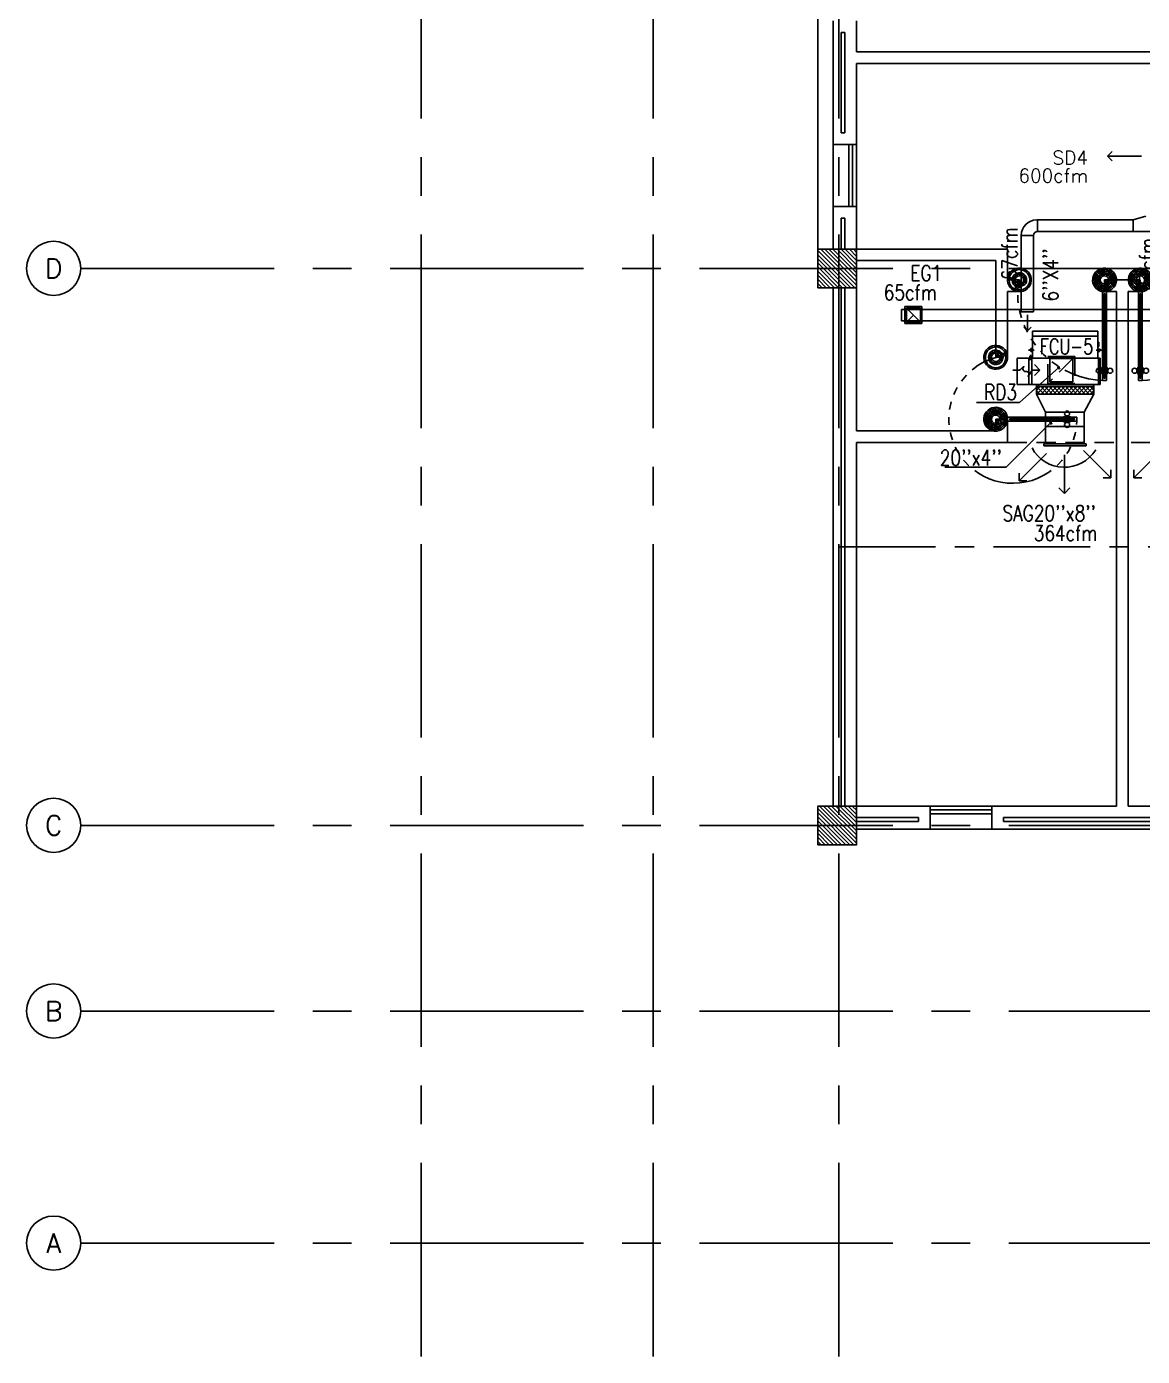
# Model space of a CAD drawing. Extents: x 417866200 to 417866302, y 43498034 to 43498122.
# Drawn here: x 417866199.88 to 417866214.31, y 43498033.57 to 43498050.76 of the extents above; entities that cross this region are included whole.
import ezdxf
from ezdxf.enums import TextEntityAlignment as Align

# ---------------------------------------------------------------- set-up
doc = ezdxf.new("R2010")
doc.units = 0
doc.header["$MEASUREMENT"] = 0
for name, pattern in [('CENTER', [2, 1.25, -0.25, 0.25, -0.25]), ('CENTERX2', [4, 2.5, -0.5, 0.5, -0.5]), ('HIDDEN', [0.375, 0.25, -0.125])]:
    doc.linetypes.add(name, pattern=pattern)
doc.layers.get('0').update_dxf_attribs({"linetype": 'CONTINUOUS'})
for name, color, linetype in [('AX', 9, 'CONTINUOUS'), ('AX-CR', 2, 'CONTINUOUS'), ('AX-TXT', 6, 'CONTINUOUS'), ('AXES', 11, 'CENTERX2'), ('AXES1', 11, 'CENTER'), ('COL', 7, 'CONTINUOUS'), ('DOOR', 9, 'CONTINUOUS'), ('DUCT', 6, 'CONTINUOUS'), ('EXDUCT', 10, 'CONTINUOUS'), ('FCU', 6, 'CONTINUOUS'), ('HAT', 11, 'CONTINUOUS'), ('INSUL', 9, 'CONTINUOUS'), ('M-EGU.', 2, 'CONTINUOUS'), ('M-TEXT', 2, 'CONTINUOUS'), ('PROJ-L', 9, 'CONTINUOUS'), ('PSUPPLY', 3, 'HIDDEN'), ('SCD', 2, 'CONTINUOUS'), ('WALL', 9, 'CONTINUOUS'), ('WIN', 9, 'CONTINUOUS')]:
    doc.layers.add(name, color=color, linetype=linetype)
doc.styles.add('ROMANS', font='ROMANS.shx', dxfattribs={"width": 0.6})

# ---------------------------------------------------------------- blocks, each defined once
blk = doc.blocks.new('AXL')
at = {"layer": 'AX-CR'}
blk.add_circle((-350, 0), 350, dxfattribs=at)
at = {"layer": 'AX-TXT', "style": 'ROMANS'}
blk.add_attdef('AX', text='', height=250, dxfattribs=at).set_placement((-350, 0), align=Align.MIDDLE)
blk = doc.blocks.new('DOOR90')
at = {"layer": 'DOOR', "color": 7, "linetype": 'ByBlock'}
for p, q in [((-150, 0), (0, 0)), ((-150, 0), (-150, -25)), ((0, -50), (-114, 0)), ((0, -50), (-40, 0)), ((0, -50), (0, 0)), ((-1000, -25), (-1050, -25)), ((-1050, -75), (-1050, -25)), ((-1050, -25), (-1050, -75)), ((-1000, -75), (-1050, -75)), ((-1000, -42), (-1020, -42)), ((-1020, -42), (-1020, -58)), ((-1000, -58), (-1020, -58)), ((-1000, -25), (-1000, -42)), ((-1000, -58), (-1000, -75)), ((-878, -18), (-968, -18)), ((-968, -25), (-968, -18)), ((-968, -75), (-968, -82)), ((-878, -82), (-968, -82)), ((-955, -9), (-890, -9)), ((-955, -18), (-955, -9)), ((-955, -18), (-890, -18)), ((-955, -82), (-890, -82)), ((-955, -82), (-955, -91)), ((-955, -91), (-890, -91)), ((-890, -18), (-890, -9)), ((-890, -82), (-890, -91)), ((-878, -25), (-878, -18)), ((-878, -75), (-878, -82)), ((-200, -25), (-150, -25)), ((-200, -42), (-200, -25)), ((-180, -42), (-200, -42)), ((-200, -58), (-180, -58)), ((-200, -75), (-200, -58)), ((-150, -75), (-200, -75)), ((-180, -58), (-180, -42)), ((-150, -25), (-100, -25)), ((-150, -75), (-150, -25)), ((-100, -25), (-100, -50)), ((0, -50), (-100, -37)), ((-100, -50), (0, -50)), ((0, -850), (-114, -900)), ((-100, -875), (-100, -850)), ((0, -850), (-100, -863)), ((-100, -850), (0, -850)), ((0, -850), (-40, -900)), ((0, -850), (0, -900)), ((-150, -875), (-100, -875)), ((-150, -900), (-150, -875)), ((-150, -900), (0, -900)), ((0, -900), (-150, -900))]:
    blk.add_line(p, q, dxfattribs=at)
at = {"layer": 'DOOR', "linetype": 'ByBlock'}
for p, q in [((-200, -25), (-1000, -25)), ((-200, -42), (-1000, -42)), ((-200, -58), (-1000, -58)), ((-1000, -75), (-200, -75))]:
    blk.add_line(p, q, dxfattribs=at)
at = {"layer": 'DOOR', "color": 7, "linetype": 'ByBlock'}
for centre in [(-923, 24), (-923, -124)]:
    blk.add_circle(centre, 32.4, dxfattribs=at)
for centre, radius, start, end in [((0, -50), 154, 161.1053, 166.2858), ((0, -50), 94.4, 148.0182, 180), ((0, -50), 134, 158.1598, 169.28), ((0, -50), 114, 154.0838, 167.3774), ((0, -50), 74.4, 137.7764, 180), ((0, -50), 54.4, 113.2074, 180), ((0, -50), 34.4, 90, 180), ((0, -50), 14.4, 90, 180), ((0, -850), 94.4, 180, 211.9818), ((0, -850), 74.4, 180, 222.2236), ((0, -850), 54.4, 180, 246.7926), ((0, -850), 34.4, 180, 270), ((0, -850), 14.4, 180, 270), ((0, -850), 154, 193.7142, 198.8947), ((0, -850), 134, 190.72, 201.8402)]:
    blk.add_arc(centre, radius, start, end, dxfattribs=at)
at = {"layer": 'DOOR', "linetype": 'HIDDEN', "ltscale": 0.5}
blk.add_arc((-222, -50), 828, 178.2701, 275.003, dxfattribs=at)
blk = doc.blocks.new('DOOR100')
at = {"layer": 'DOOR', "color": 7, "linetype": 'ByBlock'}
for p, q in [((-91, 1205), (-91, 1140)), ((-82, 1205), (-91, 1205)), ((-82, 1128), (-82, 1218)), ((-75, 1218), (-82, 1218)), ((-82, 1205), (-82, 1140)), ((-75, 1250), (-75, 1300)), ((-75, 1300), (-25, 1300)), ((-25, 1300), (-75, 1300)), ((-58, 1250), (-75, 1250)), ((-58, 1250), (-58, 1270)), ((-42, 1270), (-58, 1270)), ((-42, 1250), (-42, 1270)), ((-25, 1250), (-42, 1250)), ((-25, 1250), (-25, 1300)), ((-25, 1218), (-18, 1218)), ((-18, 1128), (-18, 1218)), ((-18, 1205), (-18, 1140)), ((-18, 1205), (-9, 1205)), ((-9, 1205), (-9, 1140)), ((-82, 1140), (-91, 1140)), ((-75, 1128), (-82, 1128)), ((-25, 1128), (-18, 1128)), ((-18, 1140), (-9, 1140)), ((-75, 200), (-58, 200)), ((-75, 150), (-75, 200)), ((-58, 200), (-58, 180)), ((-58, 180), (-42, 180)), ((-42, 200), (-25, 200)), ((-42, 180), (-42, 200)), ((-25, 200), (-25, 150)), ((-1200, 0), (-1200, 150)), ((-1200, 150), (-1175, 150)), ((-1200, 150), (-1200, 0)), ((-1150, 0), (-1200, 114)), ((-1150, 0), (-1200, 40)), ((-1150, 0), (-1200, 0)), ((-1175, 150), (-1175, 100)), ((-1175, 100), (-1150, 100)), ((-1150, 0), (-1163, 100)), ((-1150, 100), (-1150, 0)), ((-75, 150), (-25, 150)), ((-50, 0), (0, 114)), ((-50, 100), (-50, 0)), ((-50, 0), (-37, 100)), ((-25, 100), (-50, 100)), ((-50, 0), (0, 40)), ((-50, 0), (0, 0)), ((0, 150), (-25, 150)), ((-25, 150), (-25, 100)), ((0, 0), (0, 150)), ((0, 150), (0, 0))]:
    blk.add_line(p, q, dxfattribs=at)
at = {"layer": 'DOOR', "linetype": 'ByBlock'}
for p, q in [((-75, 1250), (-75, 200)), ((-58, 200), (-58, 1250)), ((-42, 200), (-42, 1250)), ((-25, 200), (-25, 1250))]:
    blk.add_line(p, q, dxfattribs=at)
at = {"layer": 'DOOR', "color": 7, "linetype": 'ByBlock'}
for centre in [(-124, 1173), (24, 1173)]:
    blk.add_circle(centre, 32.4, dxfattribs=at)
at = {"layer": 'DOOR', "linetype": 'HIDDEN', "ltscale": 0.5}
blk.add_arc((-25, 150), 1150, 90, 180, dxfattribs=at)
at = {"layer": 'DOOR', "color": 7, "linetype": 'ByBlock'}
for centre, radius, start, end in [((-1150, 0), 154, 103.7142, 108.8947), ((-1150, 0), 134, 100.72, 111.8402), ((-1150, 0), 94.4, 90, 121.9818), ((-1150, 0), 74.4, 90, 132.2236), ((-1150, 0), 54.4, 90, 156.7926), ((-1150, 0), 34.4, 90, 180), ((-1150, 0), 14.4, 90, 180), ((-50, 0), 94.4, 58.0182, 90), ((-50, 0), 74.4, 47.7764, 90), ((-50, 0), 54.4, 23.2074, 90), ((-50, 0), 34.4, 0, 90), ((-50, 0), 14.4, 0, 90), ((-50, 0), 134, 68.1598, 79.28), ((-50, 0), 114, 64.0838, 77.3774), ((-50, 0), 154, 71.1053, 76.2858)]:
    blk.add_arc(centre, radius, start, end, dxfattribs=at)
blk = doc.blocks.new('*X100')
at = {"color": 0}
for p, q in [((253129, 125478), (253600, 125950)), ((253129, 125531), (253547, 125950)), ((253129, 125584), (253494, 125950)), ((253129, 125637), (253441, 125950)), ((253129, 125690), (253388, 125950)), ((253129, 125743), (253335, 125950)), ((253129, 125796), (253282, 125950)), ((253129, 125849), (253229, 125950)), ((253129, 125902), (253176, 125950)), ((253153, 125450), (253629, 125925)), ((253206, 125450), (253629, 125872)), ((253259, 125450), (253629, 125819)), ((253312, 125450), (253629, 125766)), ((253365, 125450), (253629, 125713)), ((253418, 125450), (253629, 125660)), ((253471, 125450), (253629, 125607)), ((253524, 125450), (253629, 125554)), ((253577, 125450), (253629, 125501))]:
    blk.add_line(p, q, dxfattribs=at)
blk = doc.blocks.new('COL50')
at = {"layer": 'COL'}
blk.add_lwpolyline([(-250, 250), (-250, -250), (250, -250), (250, 250)], close=True, dxfattribs=at)
blk = doc.blocks.new('*X101')
at = {"color": 0}
for p, q in [((253129, 118266), (253613, 118750)), ((253129, 118319), (253560, 118750)), ((253129, 118372), (253507, 118750)), ((253129, 118425), (253454, 118750)), ((253129, 118478), (253401, 118750)), ((253129, 118531), (253348, 118750)), ((253129, 118584), (253294, 118750)), ((253129, 118637), (253241, 118750)), ((253129, 118690), (253188, 118750)), ((253129, 118743), (253135, 118750)), ((253166, 118250), (253629, 118713)), ((253219, 118250), (253629, 118660)), ((253272, 118250), (253629, 118607)), ((253325, 118250), (253629, 118553)), ((253378, 118250), (253629, 118500)), ((253431, 118250), (253629, 118447)), ((253484, 118250), (253629, 118394)), ((253537, 118250), (253629, 118341)), ((253590, 118250), (253629, 118288))]:
    blk.add_line(p, q, dxfattribs=at)
blk = doc.blocks.new('*X70')
at = {"color": 0}
for p, q in [((16890, -2467), (16943, -2414)), ((16890, -2520), (16990, -2420)), ((16990, -2565), (16890, -2465)), ((16890, -2573), (16990, -2473)), ((16990, -2619), (16890, -2519)), ((16890, -2626), (16990, -2526)), ((16990, -2672), (16890, -2572)), ((16990, -2512), (16892, -2414)), ((16990, -2459), (16945, -2414)), ((16890, -2679), (16990, -2579)), ((16990, -2725), (16890, -2625)), ((16890, -2732), (16990, -2632)), ((16990, -2778), (16890, -2678)), ((16890, -2785), (16990, -2685)), ((16990, -2831), (16890, -2731)), ((16890, -2838), (16990, -2738)), ((16990, -2884), (16890, -2784)), ((16890, -2891), (16990, -2791)), ((16990, -2937), (16890, -2837)), ((16890, -2944), (16990, -2844)), ((16990, -2990), (16890, -2890)), ((16890, -2997), (16990, -2897)), ((16990, -3043), (16890, -2943)), ((16890, -3050), (16990, -2950)), ((16990, -3096), (16890, -2996)), ((16890, -3103), (16990, -3003)), ((16990, -3149), (16890, -3049)), ((16892, -3155), (16990, -3056)), ((16944, -3155), (16890, -3102)), ((16945, -3155), (16990, -3109))]:
    blk.add_line(p, q, dxfattribs=at)

msp = doc.modelspace()

# ---------------------------------------------------------------- linework, layer by layer
at = {"layer": 'AXES'}
for p, q in [((417866204.984, 43498033.573), (417866204.984, 43498111.285)), ((417866207.984, 43498033.573), (417866207.984, 43498111.285)), ((417866210.384, 43498033.573), (417866210.384, 43498111.285)), ((417866200.584, 43498047.637), (417866268.624, 43498047.637)), ((417866200.584, 43498040.437), (417866268.624, 43498040.437)), ((417866200.584, 43498038.037), (417866268.624, 43498038.037)), ((417866200.584, 43498035.037), (417866268.624, 43498035.037))]:
    msp.add_line(p, q, dxfattribs=at)
at = {"layer": 'AXES1'}
msp.add_line((417866210.384, 43498044.037), (417866268.624, 43498044.037), dxfattribs=at)
at = {"layer": 'DUCT', "linetype": 'ByBlock'}
for p, q in [((417866214.192, 43498048.263), (417866212.944, 43498048.263)), ((417866234.322, 43498048.113), (417866212.954, 43498048.113))]:
    msp.add_line(p, q, dxfattribs=at)
at = {"layer": 'DUCT'}
for p, q in [((417866212.954, 43498048.113), (417866212.954, 43498048.263)), ((417866214.356, 43498048.313), (417866214.192, 43498048.263)), ((417866214.192, 43498048.263), (417866214.192, 43498048.113)), ((417866212.744, 43498048.063), (417866212.744, 43498047.073)), ((417866212.904, 43498048.063), (417866212.744, 43498048.063)), ((417866212.904, 43498047.073), (417866212.904, 43498048.063)), ((417866212.904, 43498047.073), (417866212.744, 43498047.073))]:
    msp.add_line(p, q, dxfattribs=at)
at = {"layer": 'DUCT', "linetype": 'Continuous'}
for p, q in [((417866213.059, 43498045.776), (417866212.941, 43498046.011)), ((417866213.682, 43498046.011), (417866213.559, 43498045.776)), ((417866213.059, 43498045.593), (417866213.059, 43498045.776)), ((417866213.559, 43498045.776), (417866213.059, 43498045.776)), ((417866213.559, 43498045.593), (417866213.559, 43498045.776))]:
    msp.add_line(p, q, dxfattribs=at)
at = {"layer": 'DUCT'}
for centre, radius in [((417866212.944, 43498048.063), 0.2), ((417866212.954, 43498048.063), 0.05)]:
    msp.add_arc(centre, radius, 90, 180, dxfattribs=at)
at = {"layer": 'EXDUCT', "linetype": 'ByBlock'}
for p, q in [((417866211.195, 43498047.107), (417866211.195, 43498046.957)), ((417866216.78, 43498047.107), (417866211.195, 43498047.107)), ((417866216.78, 43498046.957), (417866211.195, 43498046.957))]:
    msp.add_line(p, q, dxfattribs=at)
at = {"layer": 'FCU', "color": 6}
for p, q in [((417866213.733, 43498046.823), (417866212.889, 43498046.823)), ((417866212.889, 43498046.823), (417866212.889, 43498046.477)), ((417866213.733, 43498046.823), (417866213.733, 43498046.477)), ((417866212.842, 43498046.477), (417866213.762, 43498046.477)), ((417866212.842, 43498046.134), (417866212.842, 43498046.477)), ((417866213.762, 43498046.477), (417866213.762, 43498046.134)), ((417866213.762, 43498046.134), (417866212.842, 43498046.134))]:
    msp.add_line(p, q, dxfattribs=at)
at = {"layer": 'FCU', "color": 3}
for p, q in [((417866213.733, 43498046.762), (417866212.889, 43498046.762)), ((417866213.748, 43498046.681), (417866213.733, 43498046.681)), ((417866213.748, 43498046.626), (417866213.733, 43498046.626)), ((417866213.748, 43498046.681), (417866213.748, 43498046.626)), ((417866212.69, 43498046.134), (417866212.69, 43498046.477)), ((417866212.69, 43498046.477), (417866212.842, 43498046.477)), ((417866212.839, 43498046.581), (417866212.912, 43498046.581)), ((417866212.854, 43498046.502), (417866212.874, 43498046.502)), ((417866212.854, 43498046.502), (417866212.854, 43498046.477)), ((417866212.859, 43498046.591), (417866212.889, 43498046.591)), ((417866212.859, 43498046.591), (417866212.859, 43498046.571)), ((417866212.859, 43498046.571), (417866212.889, 43498046.571)), ((417866212.864, 43498046.518), (417866212.864, 43498046.449)), ((417866212.874, 43498046.61), (417866212.874, 43498046.554)), ((417866212.874, 43498046.502), (417866212.874, 43498046.477)), ((417866212.881, 43498046.477), (417866212.881, 43498046.134)), ((417866213.783, 43498046.581), (417866213.711, 43498046.581)), ((417866213.763, 43498046.591), (417866213.733, 43498046.591)), ((417866213.763, 43498046.571), (417866213.733, 43498046.571)), ((417866213.742, 43498046.477), (417866213.742, 43498046.134)), ((417866213.748, 43498046.601), (417866213.748, 43498046.554)), ((417866213.763, 43498046.591), (417866213.763, 43498046.571)), ((417866212.842, 43498046.134), (417866212.69, 43498046.134)), ((417866212.941, 43498046.011), (417866212.941, 43498046.134)), ((417866213.682, 43498046.111), (417866212.941, 43498046.111)), ((417866213.682, 43498046.011), (417866213.682, 43498046.134)), ((417866213.682, 43498046.011), (417866212.941, 43498046.011))]:
    msp.add_line(p, q, dxfattribs=at)
at = {"layer": 'INSUL'}
for p, q in [((417866210.414, 43498050.687), (417866210.464, 43498050.687)), ((417866210.414, 43498049.387), (417866210.414, 43498050.687)), ((417866210.464, 43498049.387), (417866210.464, 43498050.687)), ((417866210.414, 43498049.387), (417866210.464, 43498049.387)), ((417866210.414, 43498048.287), (417866210.414, 43498047.887)), ((417866210.414, 43498048.287), (417866210.464, 43498048.287)), ((417866210.464, 43498048.287), (417866210.464, 43498047.887)), ((417866210.414, 43498047.387), (417866210.414, 43498040.687)), ((417866210.464, 43498047.387), (417866210.464, 43498040.687)), ((417866211.414, 43498040.537), (417866210.614, 43498040.537)), ((417866211.414, 43498040.487), (417866210.614, 43498040.487)), ((417866211.414, 43498040.487), (417866211.414, 43498040.537)), ((417866212.514, 43498040.487), (417866212.514, 43498040.537)), ((417866212.514, 43498040.537), (417866215.414, 43498040.537)), ((417866212.514, 43498040.487), (417866215.414, 43498040.487))]:
    msp.add_line(p, q, dxfattribs=at)
at = {"layer": 'M-EGU.'}
for p, q in [((417866213.86, 43498049.087), (417866213.921, 43498049.148)), ((417866213.86, 43498049.087), (417866213.921, 43498049.026)), ((417866213.86, 43498049.087), (417866214.299, 43498049.087)), ((417866212.824, 43498047.038), (417866212.824, 43498046.831)), ((417866212.824, 43498046.831), (417866212.777, 43498046.878)), ((417866212.871, 43498046.878), (417866212.824, 43498046.831)), ((417866213.112, 43498046.172), (417866213.112, 43498046.472)), ((417866213.112, 43498046.472), (417866213.412, 43498046.472)), ((417866213.412, 43498046.472), (417866213.412, 43498046.172)), ((417866212.724, 43498046.322), (417866212.636, 43498046.322)), ((417866212.985, 43498046.322), (417866212.884, 43498046.322)), ((417866212.914, 43498046.393), (417866212.985, 43498046.322)), ((417866212.985, 43498046.322), (417866212.914, 43498046.251)), ((417866213.412, 43498046.172), (417866213.112, 43498046.172)), ((417866213.559, 43498045.593), (417866213.059, 43498045.593)), ((417866213.059, 43498045.368), (417866213.059, 43498045.593)), ((417866213.559, 43498045.368), (417866213.559, 43498045.593)), ((417866213.034, 43498045.343), (417866213.034, 43498045.368)), ((417866213.584, 43498045.368), (417866213.034, 43498045.368)), ((417866213.584, 43498045.343), (417866213.034, 43498045.343)), ((417866213.549, 43498045.284), (417866213.902, 43498044.931)), ((417866213.584, 43498045.343), (417866213.584, 43498045.368)), ((417866214.554, 43498045.284), (417866214.201, 43498044.931)), ((417866213.068, 43498045.244), (417866212.715, 43498044.891)), ((417866213.302, 43498045.227), (417866213.302, 43498044.727)), ((417866212.715, 43498044.891), (417866212.715, 43498044.991)), ((417866213.902, 43498044.931), (417866213.802, 43498044.931)), ((417866213.902, 43498044.931), (417866213.902, 43498045.031)), ((417866214.201, 43498044.931), (417866214.201, 43498045.031)), ((417866214.201, 43498044.931), (417866214.301, 43498044.931)), ((417866212.715, 43498044.891), (417866212.815, 43498044.891)), ((417866213.302, 43498044.727), (417866213.231, 43498044.798)), ((417866213.302, 43498044.727), (417866213.372, 43498044.798))]:
    msp.add_line(p, q, dxfattribs=at)
at = {"layer": 'M-EGU.', "linetype": 'HIDDEN'}
for p, q in [((417866213.087, 43498046.147), (417866213.087, 43498046.497)), ((417866213.087, 43498046.497), (417866213.437, 43498046.497)), ((417866213.412, 43498046.472), (417866213.112, 43498046.172)), ((417866213.437, 43498046.497), (417866213.437, 43498046.147)), ((417866213.437, 43498046.147), (417866213.087, 43498046.147)), ((417866212.564, 43498045.387), (417866213.976, 43498045.387)), ((417866215.539, 43498045.387), (417866214.126, 43498045.387)), ((417866215.539, 43498045.387), (417866214.126, 43498045.387))]:
    msp.add_line(p, q, dxfattribs=at)
at = {"layer": 'M-EGU.'}
msp.add_lwpolyline([(417866212.724, 43498046.322, 0.1324), (417866212.747, 43498046.354, 0.15664), (417866212.778, 43498046.367, 0.736612), (417866212.803, 43498046.304, -0.774232), (417866212.831, 43498046.243, -0.203349), (417866212.873, 43498046.271, -0.193808), (417866212.884, 43498046.322)], format="xyb", dxfattribs=at)
at = {"layer": 'M-EGU.', "extrusion": (0, 0, -1)}
msp.add_ellipse((417866213.302, 43498045.543), major_axis=(-0.001, 0.477), ratio=0.999985, start_param=2.12952, end_param=4.217024, dxfattribs=at)
at = {"layer": 'PROJ-L'}
msp.add_line((417866210.114, 43498054.587), (417866210.114, 43498047.887), dxfattribs=at)
at = {"layer": 'PSUPPLY', "color": 4, "linetype": 'Continuous'}
for p, q in [((417866213.228, 43498046.357), (417866212.722, 43498045.905)), ((417866212.722, 43498045.905), (417866212.163, 43498045.905)), ((417866213.128, 43498045.643), (417866212.55, 43498045.066)), ((417866212.55, 43498045.066), (417866211.755, 43498045.066))]:
    msp.add_line(p, q, dxfattribs=at)
at = {"layer": 'PSUPPLY', "color": 4, "linetype": 'Continuous', "extrusion": (0, 0, -1)}
for centre, major_axis, start_param, end_param in [((417866213.228, 43498046.352), (0.00884, 0.00884), 3.926992, 7.068585), ((417866213.228, 43498046.352), (-0.00884, 0.00884), 2.356193, 5.497785), ((417866213.126, 43498045.638), (-0.00884, 0.00884), 5.497785, 8.639378), ((417866213.126, 43498045.638), (0.00884, 0.00884), 0.7854, 3.926992)]:
    msp.add_ellipse(centre, major_axis=major_axis, ratio=0.999997, start_param=start_param, end_param=end_param, dxfattribs=at)
at = {"layer": 'SCD', "linetype": 'HIDDEN'}
for p, q in [((417866211.24, 43498046.922), (417866211.24, 43498047.142)), ((417866211.24, 43498047.142), (417866211.46, 43498047.142)), ((417866211.46, 43498047.142), (417866211.46, 43498046.922)), ((417866211.44, 43498046.942), (417866211.26, 43498047.122)), ((417866211.46, 43498046.922), (417866211.24, 43498046.922))]:
    msp.add_line(p, q, dxfattribs=at)
at = {"layer": 'SCD'}
for p, q in [((417866211.26, 43498046.942), (417866211.26, 43498047.122)), ((417866211.26, 43498047.122), (417866211.44, 43498047.122)), ((417866211.44, 43498047.122), (417866211.44, 43498046.942)), ((417866211.44, 43498046.942), (417866211.26, 43498046.942))]:
    msp.add_line(p, q, dxfattribs=at)
at = {"layer": 'SCD', "linetype": 'ByBlock'}
msp.add_line((417866211.35, 43498047.032), (417866211.26, 43498046.942), dxfattribs=at)
at = {"layer": 'WALL'}
for p, q in [((417866210.314, 43498049.237), (417866210.314, 43498050.837)), ((417866210.614, 43498050.437), (417866210.614, 43498050.837)), ((417866210.614, 43498050.437), (417866215.314, 43498050.437)), ((417866210.614, 43498049.237), (417866210.614, 43498050.287)), ((417866210.614, 43498050.287), (417866217.814, 43498050.287)), ((417866210.314, 43498049.237), (417866210.614, 43498049.237)), ((417866210.314, 43498048.437), (417866210.614, 43498048.437)), ((417866210.314, 43498047.887), (417866210.314, 43498048.437)), ((417866210.614, 43498047.887), (417866210.614, 43498048.437)), ((417866212.564, 43498047.887), (417866212.564, 43498047.487)), ((417866212.414, 43498047.737), (417866212.414, 43498046.537)), ((417866210.314, 43498040.687), (417866210.314, 43498047.387)), ((417866210.614, 43498045.537), (417866210.614, 43498047.387)), ((417866212.564, 43498047.337), (417866212.564, 43498046.537)), ((417866213.976, 43498047.337), (417866213.976, 43498040.687)), ((417866214.126, 43498047.337), (417866214.126, 43498040.687)), ((417866212.564, 43498046.537), (417866212.414, 43498046.537)), ((417866212.564, 43498045.637), (417866212.414, 43498045.637)), ((417866212.414, 43498045.637), (417866212.414, 43498045.537)), ((417866212.564, 43498045.637), (417866212.564, 43498045.387)), ((417866212.414, 43498045.537), (417866210.614, 43498045.537)), ((417866212.564, 43498045.387), (417866210.614, 43498045.387)), ((417866210.614, 43498040.687), (417866210.614, 43498045.387)), ((417866210.614, 43498040.687), (417866211.564, 43498040.687)), ((417866211.564, 43498040.387), (417866211.564, 43498040.687)), ((417866212.364, 43498040.387), (417866212.364, 43498040.687)), ((417866212.364, 43498040.687), (417866213.976, 43498040.687)), ((417866214.126, 43498040.687), (417866215.564, 43498040.687)), ((417866210.614, 43498040.387), (417866211.564, 43498040.387)), ((417866212.364, 43498040.387), (417866215.564, 43498040.387))]:
    msp.add_line(p, q, dxfattribs=at)
at = {"layer": 'WALL', "linetype": 'ByBlock'}
for p, q in [((417866210.614, 43498047.887), (417866212.564, 43498047.887)), ((417866212.414, 43498047.737), (417866210.614, 43498047.737)), ((417866212.414, 43498047.737), (417866210.614, 43498047.737)), ((417866212.564, 43498047.487), (417866212.67, 43498047.487)), ((417866213.87, 43498047.487), (417866214.233, 43498047.487)), ((417866212.564, 43498047.337), (417866212.67, 43498047.337)), ((417866213.87, 43498047.337), (417866213.976, 43498047.337)), ((417866214.233, 43498047.337), (417866214.126, 43498047.337))]:
    msp.add_line(p, q, dxfattribs=at)
at = {"layer": 'WALL', "color": 2, "linetype": 'ByBlock'}
for p, q in [((417866212.67, 43498047.487), (417866212.67, 43498047.337)), ((417866213.87, 43498047.487), (417866213.87, 43498047.337)), ((417866214.233, 43498047.487), (417866214.233, 43498047.337))]:
    msp.add_line(p, q, dxfattribs=at)
at = {"layer": 'WALL', "linetype": 'ByBlock', "ltscale": 0.3}
for points in [[(417866210.614, 43498047.387), (417866210.114, 43498047.387), (417866210.114, 43498047.887), (417866210.614, 43498047.887)], [(417866210.614, 43498040.187), (417866210.114, 43498040.187), (417866210.114, 43498040.687), (417866210.614, 43498040.687)]]:
    msp.add_lwpolyline(points, close=True, dxfattribs=at)
at = {"layer": 'WIN'}
for p, q in [((417866210.314, 43498049.237), (417866210.314, 43498048.437)), ((417866210.514, 43498049.237), (417866210.514, 43498048.437)), ((417866210.564, 43498049.237), (417866210.564, 43498048.437)), ((417866210.614, 43498049.237), (417866210.614, 43498048.437)), ((417866212.364, 43498040.687), (417866211.564, 43498040.687)), ((417866212.364, 43498040.637), (417866211.564, 43498040.637)), ((417866212.364, 43498040.587), (417866211.564, 43498040.587)), ((417866212.364, 43498040.387), (417866211.564, 43498040.387))]:
    msp.add_line(p, q, dxfattribs=at)

# ---------------------------------------------------------------- block references
at = {"layer": 'AX', "xscale": 0.0009999871253967285, "yscale": 0.001000002026557922, "zscale": 0.001}
for p, values in [((417866200.584, 43498047.637), {'AX': 'D'}), ((417866200.584, 43498040.437), {'AX': 'C'}), ((417866200.584, 43498038.037), {'AX': 'B'}), ((417866200.584, 43498035.037), {'AX': 'A'})]:
    msp.add_blockref('AXL', p, dxfattribs=at).add_auto_attribs(values)
at = {"layer": 'COL', "xscale": 0.0009999871253967285, "yscale": 0.001000002026557922, "zscale": 0.001}
for p in [(417866210.364, 43498047.637), (417866210.364, 43498040.437)]:
    msp.add_blockref('COL50', p, dxfattribs=at)
at = {"layer": 'DOOR', "color": 0, "linetype": 'ByBlock', "yscale": 0.001000002026557922, "zscale": 0.001, "rotation": 180}
for name, p, xscale in [('DOOR100', (417866213.87, 43498047.487), -0.0009999871253967285), ('DOOR100', (417866214.233, 43498047.487), 0.0009999871253967285), ('DOOR90', (417866212.414, 43498045.637), 0.0009999871253967285)]:
    msp.add_blockref(name, p, dxfattribs=dict(at, xscale=xscale))
at = {"layer": 'FCU', "color": 11, "xscale": -0.001000002026557922, "yscale": 0.0009999871253967285, "zscale": 0.001, "rotation": 90}
msp.add_blockref('*X70', (417866210.527, 43498063.002), dxfattribs=at)
at = {"layer": 'HAT', "xscale": -0.0009999871253967285, "yscale": 0.001000002026557922, "zscale": 0.001}
for name in ['*X100', '*X101']:
    msp.add_blockref(name, (417866463.743, 43497921.937), dxfattribs=at)

# ---------------------------------------------------------------- texts
at = {"layer": 'M-TEXT', "style": 'ROMANS'}
for s, p in [('SD4', (417866213.148, 43498048.98)), ('600cfm', (417866212.707, 43498048.748))]:
    msp.add_text(s, height=0.175, dxfattribs=at).set_placement(p)
at = {"layer": 'M-TEXT', "style": 'ROMANS', "width": 0.8}
for s, p in [('67cfm', (417866212.693, 43498047.483)), ('67cfm', (417866214.473, 43498047.343)), ("6''X4''", (417866213.222, 43498047.208))]:
    msp.add_text(s, height=0.2, rotation=90, dxfattribs=at).set_placement(p)
at = {"layer": 'M-TEXT', "style": 'ROMANS'}
for s, width, p in [('EG1', 0.8, (417866211.31, 43498047.476)), ('65cfm', 0.8, (417866210.967, 43498047.226)), ('FCU-5', 0.75, (417866212.986, 43498046.527)), ('RD3', 0.8, (417866212.264, 43498045.938)), ("20''x4''", 0.8, (417866211.691, 43498045.089)), ("SAG20''x8''", 0.8, (417866212.502, 43498044.371)), ('364cfm', 0.8, (417866212.906, 43498044.114))]:
    msp.add_text(s, height=0.2, dxfattribs=dict(at, width=width)).set_placement(p)

doc.saveas('drawing.dxf')
